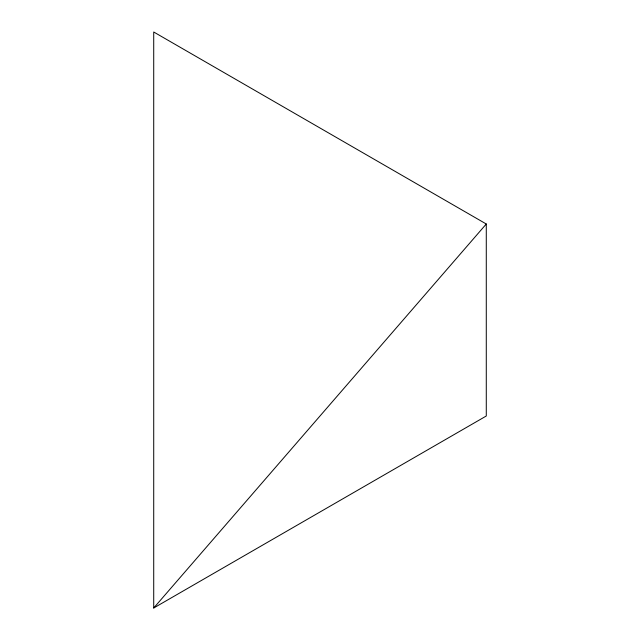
<?xml version="1.0" encoding="UTF-8"?>
<svg xmlns="http://www.w3.org/2000/svg" width="640" height="640" viewBox="0 0 640 640"><rect width="100%" height="100%" fill="white"/><g stroke="black" fill="none" stroke-linecap="round" stroke-linejoin="round"><path stroke-width="0.96" d="M153.72 608L486.28 224L153.72 32L153.72 608L486.28 416L486.28 224"/></g></svg>
